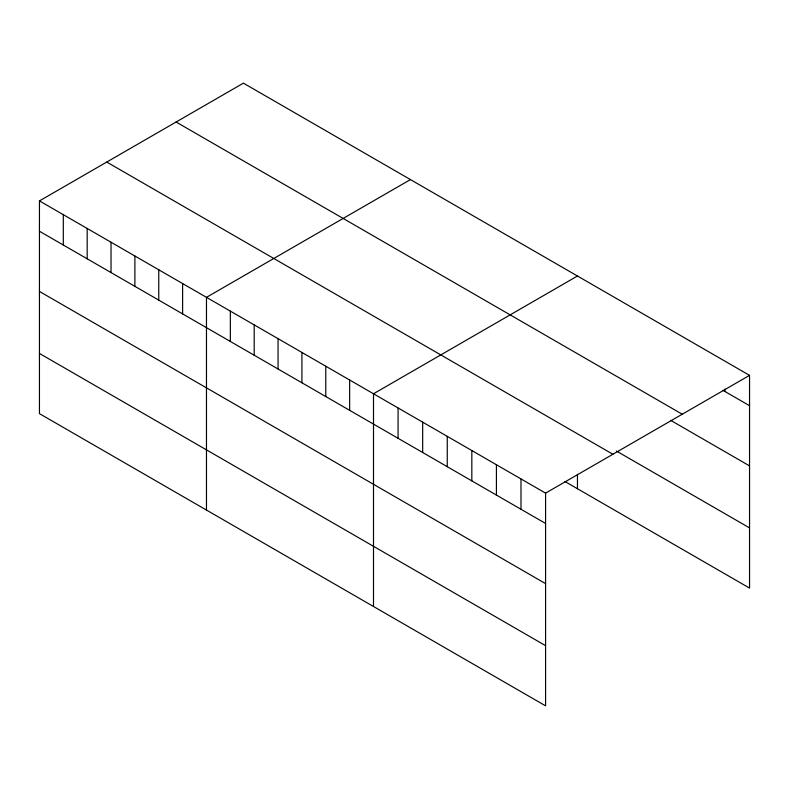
<?xml version="1.0" encoding="UTF-8"?>
<svg xmlns="http://www.w3.org/2000/svg" width="789" height="789" viewBox="0 0 789 789"><rect width="100%" height="100%" fill="white"/><g stroke="black" fill="none" stroke-linecap="round" stroke-linejoin="round"><path stroke-width="1.18" d="M39.45 200.909L545.584 493.125L545.584 705.849L39.45 413.633L39.45 200.909L243.416 83.151L749.55 375.367L749.55 588.091L565.013 481.546M410.438 179.586L206.471 297.345L206.471 510.069M577.459 276.012L373.503 393.77L373.503 606.494M545.584 493.125L749.55 375.367M722.921 390.328L749.55 405.704M176.105 122.009L682.238 414.225M670.68 420.35L749.55 465.885M616.387 451.022L749.55 527.9M106.762 162.051L612.895 454.267M39.45 231.246L545.584 523.462M39.45 291.437L545.584 583.643M39.45 353.442L545.584 645.658M724.963 389.076L724.963 391.512M577.459 474.297L577.459 488.736M520.996 478.933L520.996 509.27M496.419 464.741L496.419 495.068M471.832 450.539L471.832 480.876M447.255 436.347L447.255 466.684M422.667 422.154L422.667 452.491M398.08 407.962L398.08 438.299M349.635 379.992L349.635 410.329M325.778 366.214L325.778 396.551M301.921 352.446L301.921 382.773M278.053 338.668L278.053 369.005M254.196 324.89L254.196 355.228M230.339 311.113L230.339 341.45M182.614 283.567L182.614 313.904M158.757 269.789L158.757 300.126M134.889 256.011L134.889 286.348M111.032 242.233L111.032 272.57M87.175 228.465L87.175 258.792M63.307 214.687L63.307 245.024"/></g></svg>
